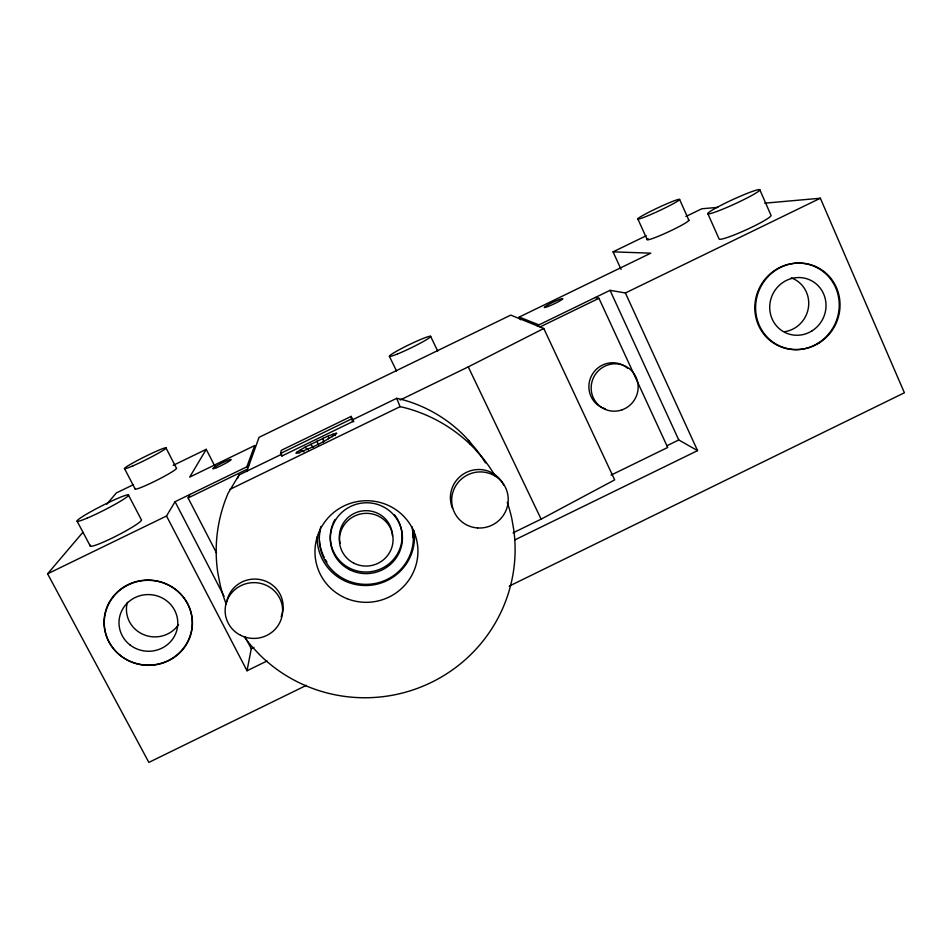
<?xml version="1.0" encoding="UTF-8"?>
<svg xmlns="http://www.w3.org/2000/svg" width="952" height="952" viewBox="0 0 952 952"><rect width="100%" height="100%" fill="white"/><g stroke="black" fill="none" stroke-linecap="round" stroke-linejoin="round"><path stroke-width="1.43" d="M282.042 455.937L352.859 421.522L352.883 419.63L396.722 398.317L400.542 399.15A138.635 136.862 -9.9 0 1 465.504 437.004L474.429 447.321A140.694 138.849 -10.1 0 1 485.508 462.898M328.404 438.658L328.642 435.707L336.758 433.267C324.715 442.037 310.661 448.344 296.631 453.366L295.882 453.14L297.143 451.95L304.89 447.25L328.642 435.707M267.012 660.997L247.02 670.767L251.268 648.728L245.14 636.912M332.415 436.778L333.045 433.981M281.887 456.103L280.554 453.461L281.268 450.355L351.181 416.393L353.811 421.724M335.033 435.73L335.842 433.136M246.711 471.514L259.075 437.325L510.748 315.112L543.77 328.476L614.671 479.879L541.129 519.149L513.092 532.846M246.865 466.801L254.696 445.536L189.686 477.107L206.239 449.32L214.997 466.432M281.768 454.187L239.13 474.905L228.159 493.136A149.535 147.417 -10.8 0 0 217.889 573.223L220.126 584.635A149.535 147.417 -10.8 0 0 226.183 604.032M237.441 478.416L239.13 474.905M216.52 552.981L188.091 497.955L190.067 494.397M306.377 685.345L148.857 762.409L47.6 573.806L166.517 516.008L175.049 501.692L248.746 465.873M47.6 573.806L82.931 532.251M106.791 504.179L116.346 492.946L133.53 484.604M400.197 399.971L468.265 366.889L543.77 328.476M514.937 539.855L697.554 450.629L625.404 292.978L610.053 290.324L537.095 325.774M509.272 586.087L904.4 392.783L820.35 198.23L764.718 203.181M251.268 648.728L253.934 647.431M666.888 445.762L678.764 439.955L697.554 450.629M611.065 475.119L667.697 447.464L598.963 298.309L595.238 297.524M173.193 465.361L206.239 449.32M621.097 269.44L613.064 251.852L646.158 235.775M685.88 216.497L701.767 208.785L717.879 207.357M520.494 319.753L519.233 317.064L650.799 253.172L613.064 251.852M188.091 497.955L247.603 469.038M540.01 326.952L598.963 298.309M280.554 453.461L351.502 418.975L351.181 416.393M625.404 292.978L820.35 198.23M229.979 489.352L400.066 406.683L404.183 407.575A149.535 147.417 -10.8 0 1 474.227 448.356L481.962 457.043A149.535 147.417 -10.8 0 1 495.218 476.071M297.143 451.95L299.642 452.926M519.233 317.064L538.939 324.882M300.249 449.915L303.974 451.843M304.89 447.25L308.329 449.844M310.614 444.203L313.125 447.273M470.55 443.346L468.467 440.336L470.395 444.346M77.124 521.232L90.345 546.15M128.365 494.921L141.312 519.673A28.774 2.916 -27.1 0 1 115.442 536.428A28.774 2.916 -27.1 0 1 90.571 545.187M124.593 468.753L135.22 489.126M166.517 516.008L247.02 670.767M175.049 501.692L224.053 596.214M165.91 447.773L176.358 468.015A23.229 1.94 -26.7 0 1 156.045 480.641A23.229 1.94 -26.7 0 1 135.244 488.543M351.502 418.975L352.811 421.629M389.392 356.322L396.52 370.971M430.601 336.306L437.67 350.99M468.265 366.889L541.129 519.149M610.053 290.324L678.764 439.955M637.792 218.853L647.134 239.487M679.621 199.492A23.098 1.607 -25.1 0 1 647.848 215.771A23.098 1.607 -25.1 0 1 648.621 212.344A23.098 1.607 -25.1 0 1 679.621 199.492L688.927 220.317M707.812 213.605L719.081 238.928A28.536 2.868 -24.5 0 0 745.63 230.086A28.536 2.868 -24.5 0 0 771.037 215.378L759.827 189.769A28.619 2.392 -24.7 0 0 720.117 205.751A28.619 2.392 -24.7 0 0 721.533 209.666A28.619 2.392 -24.7 0 0 759.827 189.769M316.873 441.073L318.599 445.155M396.722 398.317L400.066 406.683M323.073 438.146L323.597 442.192M412.026 526.753A47.088 46.184 -12 0 1 365.854 584.35A47.088 46.184 -12 0 1 320.86 526.563M412.43 529.395A46.862 45.97 -12 0 1 412.954 537.606M326.952 562.132A46.862 45.97 -12 0 1 325.489 559.788M324.18 557.372A46.862 45.97 -12 0 1 319.444 540.212M319.36 538.844A46.862 45.97 -12 0 1 319.789 530.573M394.544 514.901A35.926 35.236 -12 0 1 371.935 571.521A35.926 35.236 -12 0 1 332.355 525.266M332.879 523.874A35.926 35.236 -12 0 1 335.068 519.411M452.557 508.356A28.12 27.644 -30.6 0 1 467.004 472.085A28.12 27.644 -30.6 0 1 503.691 485.02M605.353 408.825A23.645 23.134 -56 0 1 591.835 375.207A23.645 23.134 -56 0 1 627.558 368.269M414.025 530.633A48.695 48.052 -10.2 0 1 368.829 585.409A48.695 48.052 -10.2 0 1 317.135 537.023M244.307 637.007A149.535 147.417 -10.8 0 0 251.53 646.099L259.444 654.583A149.535 147.417 -10.8 0 0 431.399 682.382A149.535 147.417 -10.8 0 0 513.842 530.312L511.878 518.959A149.535 147.417 -10.8 0 0 507.249 502.299M226.612 602.283A28.453 27.62 -2.4 0 1 262.252 580.042A28.453 27.62 -2.4 0 1 281.137 616.753M340.126 543.366A26.585 26.085 -11.9 0 1 362.165 510.962A26.585 26.085 -11.9 0 1 392.438 535.702M688.296 220.055A23.05 1.916 -25 0 1 667.435 232.312A23.05 1.916 -25 0 1 648.062 238.512M791.326 277.889A28.048 26.989 -64.1 0 1 808.498 306.96A28.048 26.989 -64.1 0 1 784.412 331.748M178.548 624.56A28.358 27.37 4.4 0 1 143.264 634.472A28.358 27.37 4.4 0 1 127.378 602.342M349.36 569.57A36.105 35.402 -12 0 0 402.422 536.761A36.105 35.402 -12 0 0 347.337 508.249A36.105 35.402 -12 0 0 349.36 569.57M477.642 527.955A28.417 27.929 -30.6 0 0 505.524 487.579A28.417 27.929 -30.6 0 0 456.686 484.354A28.417 27.929 -30.6 0 0 477.642 527.955M622.203 409.776A23.86 23.336 -55.9 0 0 630.176 369.376A23.86 23.336 -55.9 0 0 591.62 383.335A23.86 23.336 -55.9 0 0 622.203 409.776M347.052 598.677A51.503 50.765 -10.9 0 0 417.452 544.318A51.503 50.765 -10.9 0 0 334.866 511.581A51.503 50.765 -10.9 0 0 347.052 598.677M240.582 635.293A28.75 27.894 -2.5 0 0 282.613 609.268A28.75 27.894 -2.5 0 0 238.476 587.015A28.75 27.894 -2.5 0 0 240.582 635.293M353.608 563.048A26.846 26.335 -12 0 0 393.057 538.606A26.846 26.335 -12 0 0 352.062 517.436A26.846 26.335 -12 0 0 353.608 563.048M216.77 467.587A10.293 0.976 -26.6 0 0 231.11 459.673A10.293 0.976 -26.6 0 0 217.865 465.171A10.293 0.976 -26.6 0 0 216.77 467.587M548.197 306.437A10.186 0.964 -25.3 0 0 562.763 298.868A10.186 0.964 -25.3 0 0 549.792 303.843A10.186 0.964 -25.3 0 0 548.197 306.437M132.887 465.873A23.288 1.618 -26.5 0 0 166.005 448.19A23.288 1.618 -26.5 0 0 136.969 460.732A23.288 1.618 -26.5 0 0 132.887 465.873M86.941 518.221A28.857 2.439 -26.9 0 0 128.306 495.671A28.857 2.439 -26.9 0 0 93.117 510.427A28.857 2.439 -26.9 0 0 86.941 518.221M120.321 655.44A44.113 42.507 4.1 0 0 191.697 629.558A44.113 42.507 4.1 0 0 132.435 582.791A44.113 42.507 4.1 0 0 120.321 655.44M817.958 343.255A43.602 41.888 -63.8 0 0 818.315 268.333A43.602 41.888 -63.8 0 0 754.805 307.544A43.602 41.888 -63.8 0 0 817.958 343.255M397.305 354.049A22.919 1.856 -25.8 0 0 430.459 336.818A22.919 1.856 -25.8 0 0 402.279 348.135A22.919 1.856 -25.8 0 0 397.305 354.049M818.744 343.196A43.602 41.876 -63.8 0 0 819.101 268.274A43.602 41.876 -63.8 0 0 755.591 307.484A43.602 41.876 -63.8 0 0 818.744 343.196M811.854 330.975A29.072 27.917 -63.8 0 0 812.032 281.019A29.072 27.917 -63.8 0 0 769.716 307.222A29.072 27.917 -63.8 0 0 811.854 330.975M120.511 655.666A44.101 42.507 4.1 0 0 191.876 629.796A44.101 42.507 4.1 0 0 132.625 583.029A44.101 42.507 4.1 0 0 120.511 655.666M129.865 644.825A29.405 28.334 4.1 0 0 177.429 627.523A29.405 28.334 4.1 0 0 137.885 596.392A29.405 28.334 4.1 0 0 129.865 644.825"/></g></svg>
